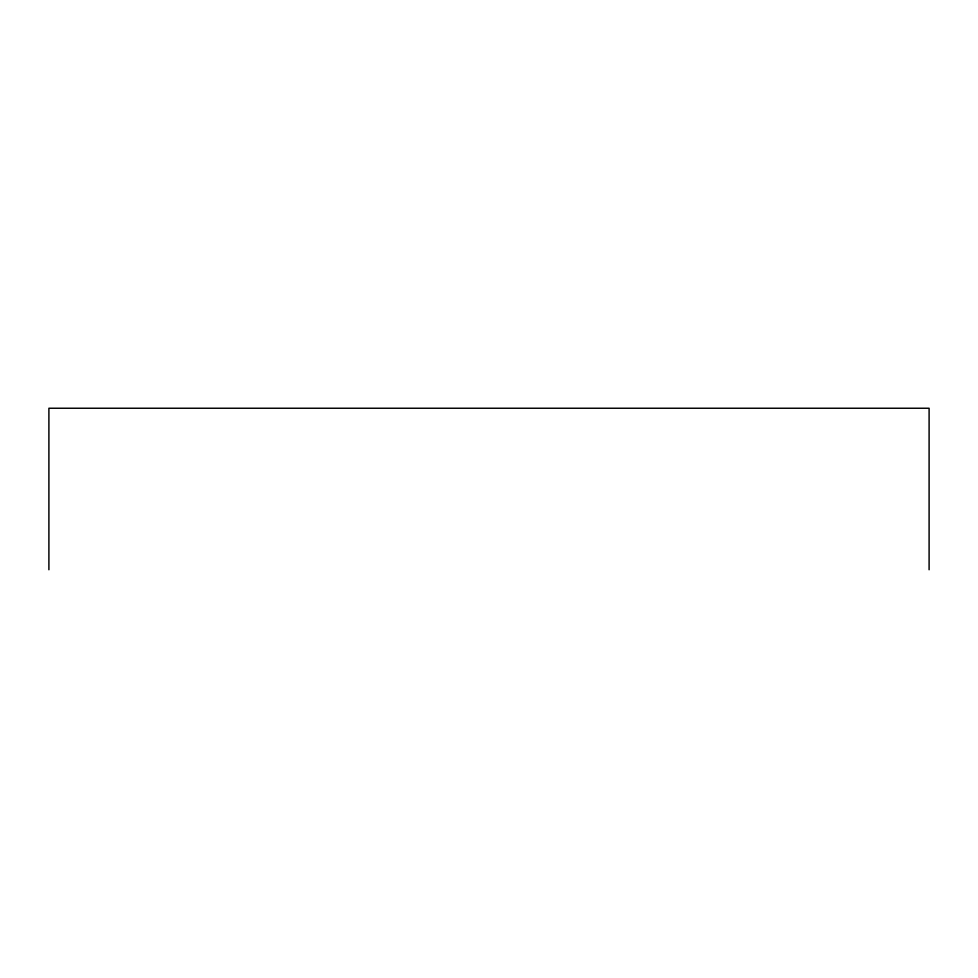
<?xml version="1.0" encoding="UTF-8"?>
<svg xmlns="http://www.w3.org/2000/svg" width="978" height="978" viewBox="0 0 978 978"><rect width="100%" height="100%" fill="white"/><g stroke="black" fill="none" stroke-linecap="round" stroke-linejoin="round"><path stroke-width="1.47" d="M929.1 569.758L929.1 408.242L48.9 408.242L48.9 569.758"/></g></svg>
